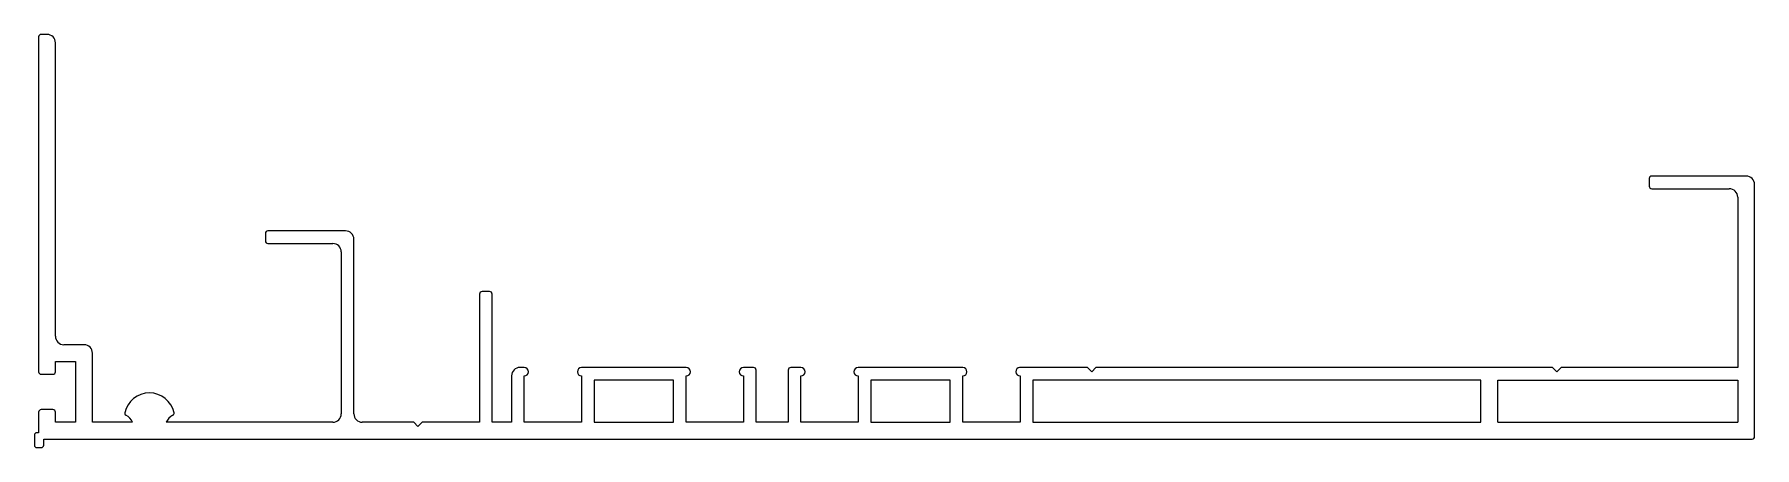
# Model space of a CAD drawing. Extents: x 2354 to 2558, y 1464 to 1513.
import ezdxf

# ---------------------------------------------------------------- set-up
doc = ezdxf.new("R2010")
doc.units = 0
doc.layers.get('0').update_dxf_attribs({"linetype": 'CONTINUOUS'})

msp = doc.modelspace()

# ---------------------------------------------------------------- linework, layer by layer
for p, q in [((2354.87, 1512.46), (2354.87, 1472.76)), ((2355.87, 1512.76), (2355.17, 1512.76)), ((2356.87, 1476.96), (2356.87, 1511.76)), ((2545.87, 1495.66), (2545.87, 1494.76)), ((2557.37, 1495.96), (2546.17, 1495.96)), ((2546.17, 1494.46), (2555.37, 1494.46)), ((2556.37, 1493.46), (2556.37, 1473.26)), ((2558.37, 1465.06), (2558.37, 1494.96)), ((2391.26, 1489.46), (2382.06, 1489.46)), ((2381.76, 1489.16), (2381.76, 1488.26)), ((2382.06, 1487.96), (2389.76, 1487.96)), ((2392.26, 1467.76), (2392.26, 1488.46)), ((2390.76, 1486.96), (2390.76, 1467.76)), ((2407.16, 1481.96), (2407.16, 1466.76)), ((2408.36, 1482.26), (2407.46, 1482.26)), ((2408.66, 1466.76), (2408.66, 1481.96)), ((2360.26, 1475.96), (2357.87, 1475.96)), ((2361.26, 1466.76), (2361.26, 1474.96)), ((2356.87, 1472.76), (2356.87, 1473.96)), ((2356.87, 1473.96), (2359.26, 1473.96)), ((2359.26, 1473.96), (2359.26, 1466.76)), ((2412.46, 1473.26), (2411.96, 1473.26)), ((2431.66, 1473.26), (2419.26, 1473.26)), ((2439.66, 1473.26), (2438.46, 1473.26)), ((2439.96, 1466.76), (2439.96, 1472.96)), ((2443.76, 1472.96), (2443.76, 1466.76)), ((2445.26, 1473.26), (2444.06, 1473.26)), ((2464.46, 1473.26), (2452.06, 1473.26)), ((2479.26, 1473.26), (2471.21, 1473.26)), ((2479.76, 1472.76), (2479.26, 1473.26)), ((2480.26, 1473.26), (2479.76, 1472.76)), ((2534.42, 1473.26), (2480.26, 1473.26)), ((2534.92, 1472.76), (2534.42, 1473.26)), ((2535.42, 1473.26), (2534.92, 1472.76)), ((2556.37, 1473.26), (2535.42, 1473.26)), ((2355.17, 1472.46), (2356.57, 1472.46)), ((2410.96, 1472.26), (2410.96, 1466.76)), ((2412.46, 1466.76), (2412.46, 1472.26)), ((2419.26, 1472.26), (2419.26, 1466.76)), ((2420.76, 1471.76), (2420.76, 1466.76)), ((2430.16, 1471.76), (2420.76, 1471.76)), ((2430.16, 1466.76), (2430.16, 1471.76)), ((2431.66, 1466.76), (2431.66, 1472.26)), ((2438.46, 1472.26), (2438.46, 1466.76)), ((2445.26, 1466.76), (2445.26, 1472.26)), ((2452.06, 1472.26), (2452.06, 1466.76)), ((2453.56, 1471.76), (2453.56, 1466.76)), ((2462.96, 1471.76), (2453.56, 1471.76)), ((2462.96, 1466.76), (2462.96, 1471.76)), ((2464.46, 1466.76), (2464.46, 1472.26)), ((2471.26, 1472.26), (2471.26, 1466.76)), ((2525.92, 1471.76), (2472.76, 1471.76)), ((2472.76, 1471.76), (2472.76, 1466.76)), ((2525.92, 1466.76), (2525.92, 1471.76)), ((2527.92, 1466.76), (2527.92, 1471.76)), ((2527.92, 1471.76), (2556.37, 1471.76)), ((2556.37, 1471.76), (2556.37, 1466.76)), ((2354.87, 1467.96), (2354.87, 1465.51)), ((2356.57, 1468.26), (2355.17, 1468.26)), ((2356.87, 1466.76), (2356.87, 1467.96)), ((2359.26, 1466.76), (2356.87, 1466.76)), ((2366.01, 1466.76), (2361.26, 1466.76)), ((2389.76, 1466.76), (2370.01, 1466.76)), ((2399.36, 1466.76), (2393.26, 1466.76)), ((2399.86, 1466.26), (2399.36, 1466.76)), ((2400.36, 1466.76), (2399.86, 1466.26)), ((2407.16, 1466.76), (2400.36, 1466.76)), ((2410.96, 1466.76), (2408.66, 1466.76)), ((2419.26, 1466.76), (2412.46, 1466.76)), ((2420.76, 1466.76), (2430.16, 1466.76)), ((2438.46, 1466.76), (2431.66, 1466.76)), ((2443.76, 1466.76), (2439.96, 1466.76)), ((2452.06, 1466.76), (2445.26, 1466.76)), ((2453.56, 1466.76), (2462.96, 1466.76)), ((2471.26, 1466.76), (2464.46, 1466.76)), ((2472.76, 1466.76), (2525.92, 1466.76)), ((2527.92, 1466.76), (2556.37, 1466.76)), ((2354.37, 1465.26), (2354.37, 1464.06)), ((2354.87, 1465.51), (2354.62, 1465.51)), ((2355.47, 1464.06), (2355.47, 1464.76)), ((2355.47, 1464.76), (2558.07, 1464.76)), ((2354.67, 1463.76), (2355.17, 1463.76))]:
    msp.add_line(p, q)
for centre, radius, start, end in [((2355.17, 1512.46), 0.3, 90, 180), ((2355.87, 1511.76), 1, 0, 90), ((2546.17, 1495.66), 0.3, 90, 180), ((2557.37, 1494.96), 1, 0, 90), ((2546.17, 1494.76), 0.3, 180, 270), ((2555.37, 1493.46), 1, 0, 90), ((2382.06, 1489.16), 0.3, 90, 180), ((2391.26, 1488.46), 1, 0, 90), ((2382.06, 1488.26), 0.3, 180, 270), ((2389.76, 1486.96), 1, 0, 90), ((2407.46, 1481.96), 0.3, 90, 180), ((2408.36, 1481.96), 0.3, 0, 90), ((2357.87, 1476.96), 1, 180, 270), ((2360.26, 1474.96), 1, 0, 90), ((2411.96, 1472.26), 1, 90, 180), ((2412.46, 1472.76), 0.5, 270, 90), ((2419.26, 1472.76), 0.5, 90, 270), ((2431.66, 1472.76), 0.5, 270, 90), ((2438.46, 1472.76), 0.5, 90, 270), ((2439.66, 1472.96), 0.3, 0, 90), ((2444.06, 1472.96), 0.3, 90, 180), ((2445.26, 1472.76), 0.5, 270, 90), ((2452.06, 1472.76), 0.5, 90, 270), ((2464.46, 1472.76), 0.5, 270, 90), ((2471.26, 1472.76), 0.5, 95.7392, 270), ((2355.17, 1472.76), 0.3, 180, 270), ((2356.57, 1472.76), 0.3, 270, 0), ((2368.01, 1467.24), 3, 12.7008, 167.3719), ((2355.17, 1467.96), 0.3, 90, 180), ((2356.57, 1467.96), 0.3, 0, 90), ((2365.33, 1467.84), 0.25, 167.3719, 244.8729), ((2364.57, 1466.22), 1.54, 20.5816, 64.8729), ((2371.45, 1466.23), 1.53, 115.0115, 159.8352), ((2370.69, 1467.84), 0.25, 295.0115, 12.7008), ((2389.76, 1467.76), 1, 270, 0), ((2393.26, 1467.76), 1, 180, 270), ((2354.62, 1465.26), 0.25, 90, 180), ((2558.07, 1465.06), 0.3, 270, 0), ((2354.67, 1464.06), 0.3, 180, 270), ((2355.17, 1464.06), 0.3, 270, 360)]:
    msp.add_arc(centre, radius, start, end)

doc.saveas('drawing.dxf')
